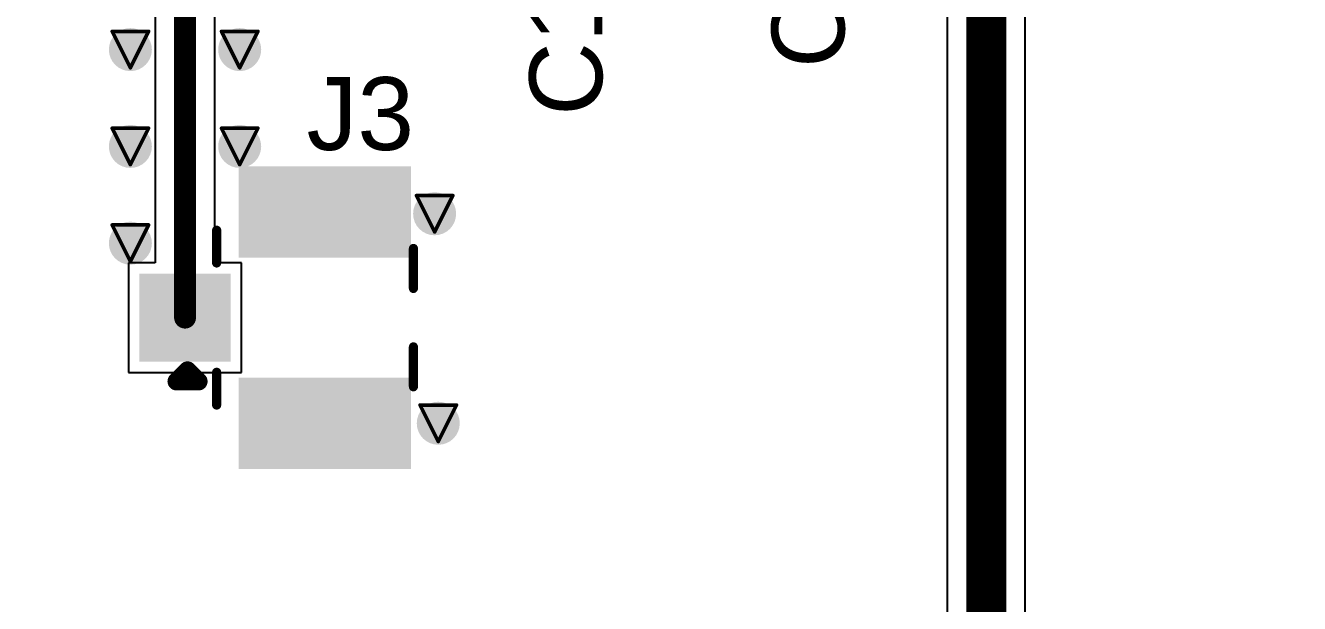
# Model space of a CAD drawing. Header units: inches. Extents: x -89 to 427, y -87 to 99.
# Drawn here: x -79.67 to -61.91, y -24.13 to -16.07 of the extents above; entities that cross this region are included whole.
import ezdxf

# ---------------------------------------------------------------- set-up
doc = ezdxf.new("R2010")
doc.units = ezdxf.units.IN
for name, color, linetype in [('Board_Outline', 56, 'Continuous'), ('Bottom Layer', 5, 'Continuous'), ('Drill Drawing', 1, 'Continuous'), ('Top Layer', 1, 'Continuous'), ('Top Overlay', 2, 'Continuous'), ('Top Paste', 8, 'Continuous'), ('Top Solder', 216, 'Continuous'), ('Via Holes', 16, 'Continuous')]:
    doc.layers.add(name, color=color, linetype=linetype)
doc.styles.add('Arial', font='', dxfattribs={"height": 0.2})
doc.styles.get('Arial').set_extended_font_data('Arial')

msp = doc.modelspace()

# ---------------------------------------------------------------- hatches: boundary and pattern name
at = {"layer": 'Bottom Layer'}
h = msp.add_hatch(color=5, dxfattribs=at)
edge = h.paths.add_edge_path()
edge.add_arc((-78.207, -16.405), 0.3, 0, 360)
h = msp.add_hatch(color=5, dxfattribs=at)
edge = h.paths.add_edge_path()
edge.add_arc((-76.683, -16.405), 0.3, 0, 360)
h = msp.add_hatch(color=5, dxfattribs=at)
edge = h.paths.add_edge_path()
edge.add_arc((-78.207, -17.755), 0.3, 0, 360)
h = msp.add_hatch(color=5, dxfattribs=at)
edge = h.paths.add_edge_path()
edge.add_arc((-76.683, -17.755), 0.3, 0, 360)
h = msp.add_hatch(color=5, dxfattribs=at)
edge = h.paths.add_edge_path()
edge.add_arc((-73.965, -18.694), 0.3, 0, 360)
h = msp.add_hatch(color=5, dxfattribs=at)
edge = h.paths.add_edge_path()
edge.add_arc((-78.207, -19.104), 0.3, 0, 360)
h = msp.add_hatch(color=5, dxfattribs=at)
edge = h.paths.add_edge_path()
edge.add_arc((-73.914, -21.615), 0.3, 0, 360)
at = {"layer": 'Top Layer'}
h = msp.add_hatch(color=1, dxfattribs=at)
edge = h.paths.add_edge_path()
edge.add_arc((-78.207, -16.405), 0.3, 0, 360)
h = msp.add_hatch(color=1, dxfattribs=at)
edge = h.paths.add_edge_path()
edge.add_arc((-76.683, -16.405), 0.3, 0, 360)
h = msp.add_hatch(color=1, dxfattribs=at)
edge = h.paths.add_edge_path()
edge.add_arc((-78.207, -17.755), 0.3, 0, 360)
h = msp.add_hatch(color=1, dxfattribs=at)
edge = h.paths.add_edge_path()
edge.add_arc((-76.683, -17.755), 0.3, 0, 360)
for points in [[(-74.396, -18.132), (-74.396, -19.202), (-76.596, -19.202), (-76.596, -18.132)], [(-76.91, -19.632), (-76.91, -20.652), (-77.98, -20.652), (-77.98, -19.632)], [(-74.396, -21.082), (-74.396, -22.152), (-76.596, -22.152), (-76.596, -21.082)]]:
    msp.add_hatch(color=1, dxfattribs=at).paths.add_polyline_path(points)
h = msp.add_hatch(color=1, dxfattribs=at)
edge = h.paths.add_edge_path()
edge.add_arc((-73.965, -18.694), 0.3, 0, 360)
h = msp.add_hatch(color=1, dxfattribs=at)
edge = h.paths.add_edge_path()
edge.add_arc((-78.207, -19.104), 0.3, 0, 360)
h = msp.add_hatch(color=1, dxfattribs=at)
edge = h.paths.add_edge_path()
edge.add_arc((-73.914, -21.615), 0.3, 0, 360)
at = {"layer": 'Top Paste'}
for points in [[(-74.396, -18.132), (-74.396, -19.202), (-76.596, -19.202), (-76.596, -18.132)], [(-76.91, -19.632), (-76.91, -20.652), (-77.98, -20.652), (-77.98, -19.632)], [(-74.396, -21.082), (-74.396, -22.152), (-76.596, -22.152), (-76.596, -21.082)]]:
    msp.add_hatch(color=8, dxfattribs=at).paths.add_polyline_path(points)
at = {"layer": 'Top Solder'}
for points in [[(-74.295, -18.031), (-74.295, -19.304), (-76.698, -19.304), (-76.698, -18.031)], [(-76.808, -19.531), (-76.808, -20.754), (-78.081, -20.754), (-78.081, -19.531)], [(-74.295, -20.981), (-74.295, -22.254), (-76.698, -22.254), (-76.698, -20.981)]]:
    msp.add_hatch(color=216, dxfattribs=at).paths.add_polyline_path(points)
at = {"layer": 'Via Holes'}
h = msp.add_hatch(color=7, dxfattribs=at)
edge = h.paths.add_edge_path()
edge.add_arc((-78.207, -16.405), 0.15, 0, 360)
h = msp.add_hatch(color=7, dxfattribs=at)
edge = h.paths.add_edge_path()
edge.add_arc((-76.683, -16.405), 0.15, 0, 360)
h = msp.add_hatch(color=7, dxfattribs=at)
edge = h.paths.add_edge_path()
edge.add_arc((-78.207, -17.755), 0.15, 0, 360)
h = msp.add_hatch(color=7, dxfattribs=at)
edge = h.paths.add_edge_path()
edge.add_arc((-76.683, -17.755), 0.15, 0, 360)
h = msp.add_hatch(color=7, dxfattribs=at)
edge = h.paths.add_edge_path()
edge.add_arc((-73.965, -18.694), 0.15, 0, 360)
h = msp.add_hatch(color=7, dxfattribs=at)
edge = h.paths.add_edge_path()
edge.add_arc((-78.207, -19.104), 0.15, 0, 360)
h = msp.add_hatch(color=7, dxfattribs=at)
edge = h.paths.add_edge_path()
edge.add_arc((-73.914, -21.615), 0.15, 0, 360)

# ---------------------------------------------------------------- linework, layer by layer
at = {"layer": 'Board_Outline'}
msp.add_lwpolyline([(87.312, 0, 0.254, 0.254, 1), (-87.312, 0, 0.254, 0.254, 1)], format="xyseb", close=True, dxfattribs=at)
at = {"layer": 'Bottom Layer'}
for p, q in [((-65.73, -32.409), (-65.73, -11.425)), ((-66.817, -12.769), (-66.817, -32.634))]:
    msp.add_line(p, q, dxfattribs=at)
msp.add_lwpolyline([(-66.273, -32.634, 0.559, 0.559, 0), (-66.273, -11.29, 0.559, 0.559, 0)], format="xyseb", dxfattribs=at)
at = {"layer": 'Drill Drawing'}
for points in [[(-78.461, -16.151, 0.0508, 0.0508, 0), (-77.953, -16.151, 0.0508, 0.0508, 0)], [(-78.461, -16.151, 0.0508, 0.0508, 0), (-78.207, -16.659, 0.0508, 0.0508, 0)], [(-78.207, -16.659, 0.0508, 0.0508, 0), (-77.953, -16.151, 0.0508, 0.0508, 0)], [(-76.937, -16.151, 0.0508, 0.0508, 0), (-76.429, -16.151, 0.0508, 0.0508, 0)], [(-76.937, -16.151, 0.0508, 0.0508, 0), (-76.683, -16.659, 0.0508, 0.0508, 0)], [(-76.683, -16.659, 0.0508, 0.0508, 0), (-76.429, -16.151, 0.0508, 0.0508, 0)], [(-78.461, -17.501, 0.0508, 0.0508, 0), (-77.953, -17.501, 0.0508, 0.0508, 0)], [(-78.461, -17.501, 0.0508, 0.0508, 0), (-78.207, -18.009, 0.0508, 0.0508, 0)], [(-78.207, -18.009, 0.0508, 0.0508, 0), (-77.953, -17.501, 0.0508, 0.0508, 0)], [(-76.937, -17.501, 0.0508, 0.0508, 0), (-76.429, -17.501, 0.0508, 0.0508, 0)], [(-76.937, -17.501, 0.0508, 0.0508, 0), (-76.683, -18.009, 0.0508, 0.0508, 0)], [(-76.683, -18.009, 0.0508, 0.0508, 0), (-76.429, -17.501, 0.0508, 0.0508, 0)], [(-74.219, -18.44, 0.0508, 0.0508, 0), (-73.711, -18.44, 0.0508, 0.0508, 0)], [(-74.219, -18.44, 0.0508, 0.0508, 0), (-73.965, -18.948, 0.0508, 0.0508, 0)], [(-73.965, -18.948, 0.0508, 0.0508, 0), (-73.711, -18.44, 0.0508, 0.0508, 0)], [(-78.461, -18.85, 0.0508, 0.0508, 0), (-77.953, -18.85, 0.0508, 0.0508, 0)], [(-78.461, -18.85, 0.0508, 0.0508, 0), (-78.207, -19.358, 0.0508, 0.0508, 0)], [(-78.207, -19.358, 0.0508, 0.0508, 0), (-77.953, -18.85, 0.0508, 0.0508, 0)], [(-74.168, -21.361, 0.0508, 0.0508, 0), (-73.66, -21.361, 0.0508, 0.0508, 0)], [(-74.168, -21.361, 0.0508, 0.0508, 0), (-73.914, -21.869, 0.0508, 0.0508, 0)], [(-73.914, -21.869, 0.0508, 0.0508, 0), (-73.66, -21.361, 0.0508, 0.0508, 0)]]:
    msp.add_lwpolyline(points, format="xyseb", dxfattribs=at)
for points in [[(-78.473, -16.151, 0.0254, 0.0254, 1), (-78.448, -16.151, 0.0254, 0.0254, 1)], [(-78.473, -16.151, 0.0254, 0.0254, 1), (-78.448, -16.151, 0.0254, 0.0254, 1)], [(-77.965, -16.151, 0.0254, 0.0254, 1), (-77.94, -16.151, 0.0254, 0.0254, 1)], [(-77.965, -16.151, 0.0254, 0.0254, 1), (-77.94, -16.151, 0.0254, 0.0254, 1)], [(-76.949, -16.151, 0.0254, 0.0254, 1), (-76.924, -16.151, 0.0254, 0.0254, 1)], [(-76.949, -16.151, 0.0254, 0.0254, 1), (-76.924, -16.151, 0.0254, 0.0254, 1)], [(-76.441, -16.151, 0.0254, 0.0254, 1), (-76.416, -16.151, 0.0254, 0.0254, 1)], [(-76.441, -16.151, 0.0254, 0.0254, 1), (-76.416, -16.151, 0.0254, 0.0254, 1)], [(-78.219, -16.659, 0.0254, 0.0254, 1), (-78.194, -16.659, 0.0254, 0.0254, 1)], [(-78.219, -16.659, 0.0254, 0.0254, 1), (-78.194, -16.659, 0.0254, 0.0254, 1)], [(-76.695, -16.659, 0.0254, 0.0254, 1), (-76.67, -16.659, 0.0254, 0.0254, 1)], [(-76.695, -16.659, 0.0254, 0.0254, 1), (-76.67, -16.659, 0.0254, 0.0254, 1)], [(-78.473, -17.501, 0.0254, 0.0254, 1), (-78.448, -17.501, 0.0254, 0.0254, 1)], [(-78.473, -17.501, 0.0254, 0.0254, 1), (-78.448, -17.501, 0.0254, 0.0254, 1)], [(-77.965, -17.501, 0.0254, 0.0254, 1), (-77.94, -17.501, 0.0254, 0.0254, 1)], [(-77.965, -17.501, 0.0254, 0.0254, 1), (-77.94, -17.501, 0.0254, 0.0254, 1)], [(-76.949, -17.501, 0.0254, 0.0254, 1), (-76.924, -17.501, 0.0254, 0.0254, 1)], [(-76.949, -17.501, 0.0254, 0.0254, 1), (-76.924, -17.501, 0.0254, 0.0254, 1)], [(-76.441, -17.501, 0.0254, 0.0254, 1), (-76.416, -17.501, 0.0254, 0.0254, 1)], [(-76.441, -17.501, 0.0254, 0.0254, 1), (-76.416, -17.501, 0.0254, 0.0254, 1)], [(-78.219, -18.009, 0.0254, 0.0254, 1), (-78.194, -18.009, 0.0254, 0.0254, 1)], [(-78.219, -18.009, 0.0254, 0.0254, 1), (-78.194, -18.009, 0.0254, 0.0254, 1)], [(-76.695, -18.009, 0.0254, 0.0254, 1), (-76.67, -18.009, 0.0254, 0.0254, 1)], [(-76.695, -18.009, 0.0254, 0.0254, 1), (-76.67, -18.009, 0.0254, 0.0254, 1)], [(-74.231, -18.44, 0.0254, 0.0254, 1), (-74.206, -18.44, 0.0254, 0.0254, 1)], [(-74.231, -18.44, 0.0254, 0.0254, 1), (-74.206, -18.44, 0.0254, 0.0254, 1)], [(-73.723, -18.44, 0.0254, 0.0254, 1), (-73.698, -18.44, 0.0254, 0.0254, 1)], [(-73.723, -18.44, 0.0254, 0.0254, 1), (-73.698, -18.44, 0.0254, 0.0254, 1)], [(-78.473, -18.85, 0.0254, 0.0254, 1), (-78.448, -18.85, 0.0254, 0.0254, 1)], [(-78.473, -18.85, 0.0254, 0.0254, 1), (-78.448, -18.85, 0.0254, 0.0254, 1)], [(-77.965, -18.85, 0.0254, 0.0254, 1), (-77.94, -18.85, 0.0254, 0.0254, 1)], [(-77.965, -18.85, 0.0254, 0.0254, 1), (-77.94, -18.85, 0.0254, 0.0254, 1)], [(-73.977, -18.948, 0.0254, 0.0254, 1), (-73.952, -18.948, 0.0254, 0.0254, 1)], [(-73.977, -18.948, 0.0254, 0.0254, 1), (-73.952, -18.948, 0.0254, 0.0254, 1)], [(-78.219, -19.358, 0.0254, 0.0254, 1), (-78.194, -19.358, 0.0254, 0.0254, 1)], [(-78.219, -19.358, 0.0254, 0.0254, 1), (-78.194, -19.358, 0.0254, 0.0254, 1)], [(-74.181, -21.361, 0.0254, 0.0254, 1), (-74.155, -21.361, 0.0254, 0.0254, 1)], [(-74.181, -21.361, 0.0254, 0.0254, 1), (-74.155, -21.361, 0.0254, 0.0254, 1)], [(-73.673, -21.361, 0.0254, 0.0254, 1), (-73.647, -21.361, 0.0254, 0.0254, 1)], [(-73.673, -21.361, 0.0254, 0.0254, 1), (-73.647, -21.361, 0.0254, 0.0254, 1)], [(-73.927, -21.869, 0.0254, 0.0254, 1), (-73.901, -21.869, 0.0254, 0.0254, 1)], [(-73.927, -21.869, 0.0254, 0.0254, 1), (-73.901, -21.869, 0.0254, 0.0254, 1)]]:
    msp.add_lwpolyline(points, format="xyseb", close=True, dxfattribs=at)
at = {"layer": 'Top Layer'}
for p, q in [((-77.859, -9.55), (-77.859, -19.378)), ((-77.03, -19.378), (-77.03, -9.55)), ((-77.859, -19.378), (-78.234, -19.378)), ((-78.234, -19.378), (-78.234, -20.906)), ((-76.656, -19.378), (-77.03, -19.378)), ((-76.656, -20.906), (-76.656, -19.378)), ((-78.234, -20.906), (-76.656, -20.906))]:
    msp.add_line(p, q, dxfattribs=at)
msp.add_lwpolyline([(-77.445, -20.142, 0.305, 0.305, 0), (-77.445, -9.068, 0.305, 0.305, 0)], format="xyseb", dxfattribs=at)
msp.add_lwpolyline([(-77.521, -20.142, 0.152, 0.152, 1), (-77.368, -20.142, 0.152, 0.152, 1)], format="xyseb", close=True, dxfattribs=at)
at = {"layer": 'Top Overlay'}
for points in [[(-77.004, -19.38, 0.127, 0.127, 0), (-77.004, -18.923, 0.127, 0.127, 0)], [(-74.261, -19.736, 0.127, 0.127, 0), (-74.261, -19.177, 0.127, 0.127, 0)], [(-74.261, -21.107, 0.127, 0.127, 0), (-74.261, -20.549, 0.127, 0.127, 0)], [(-77.563, -21.031, 0.254, 0.254, 0), (-77.41, -20.879, 0.254, 0.254, 0)], [(-77.41, -20.879, 0.254, 0.254, 0), (-77.258, -21.031, 0.254, 0.254, 0)], [(-77.563, -21.031, 0.254, 0.254, 0), (-77.258, -21.031, 0.254, 0.254, 0)], [(-77.004, -21.361, 0.127, 0.127, 0), (-77.004, -20.904, 0.127, 0.127, 0)]]:
    msp.add_lwpolyline(points, format="xyseb", dxfattribs=at)
for points in [[(-77.036, -18.923, 0.0635, 0.0635, 1), (-76.972, -18.923, 0.0635, 0.0635, 1)], [(-74.292, -19.177, 0.0635, 0.0635, 1), (-74.229, -19.177, 0.0635, 0.0635, 1)], [(-77.036, -19.38, 0.0635, 0.0635, 1), (-76.972, -19.38, 0.0635, 0.0635, 1)], [(-74.292, -19.736, 0.0635, 0.0635, 1), (-74.229, -19.736, 0.0635, 0.0635, 1)], [(-74.292, -20.549, 0.0635, 0.0635, 1), (-74.229, -20.549, 0.0635, 0.0635, 1)], [(-77.474, -20.879, 0.127, 0.127, 1), (-77.347, -20.879, 0.127, 0.127, 1)], [(-77.474, -20.879, 0.127, 0.127, 1), (-77.347, -20.879, 0.127, 0.127, 1)], [(-77.626, -21.031, 0.127, 0.127, 1), (-77.499, -21.031, 0.127, 0.127, 1)], [(-77.626, -21.031, 0.127, 0.127, 1), (-77.499, -21.031, 0.127, 0.127, 1)], [(-77.321, -21.031, 0.127, 0.127, 1), (-77.194, -21.031, 0.127, 0.127, 1)], [(-77.321, -21.031, 0.127, 0.127, 1), (-77.194, -21.031, 0.127, 0.127, 1)], [(-77.036, -20.904, 0.0635, 0.0635, 1), (-76.972, -20.904, 0.0635, 0.0635, 1)], [(-74.292, -21.107, 0.0635, 0.0635, 1), (-74.229, -21.107, 0.0635, 0.0635, 1)], [(-77.036, -21.361, 0.0635, 0.0635, 1), (-76.972, -21.361, 0.0635, 0.0635, 1)]]:
    msp.add_lwpolyline(points, format="xyseb", close=True, dxfattribs=at)

# ---------------------------------------------------------------- texts
at = {"layer": 'Top Overlay', "style": 'Arial'}
for s, p in [('C16', (-68.25, -16.662)), ('C18', (-71.628, -17.327))]:
    msp.add_text(s, height=1.016, rotation=90, dxfattribs=at).set_placement(p)
msp.add_text('J3', height=1.016, dxfattribs=at).set_placement((-75.751, -17.805))

doc.saveas('drawing.dxf')
